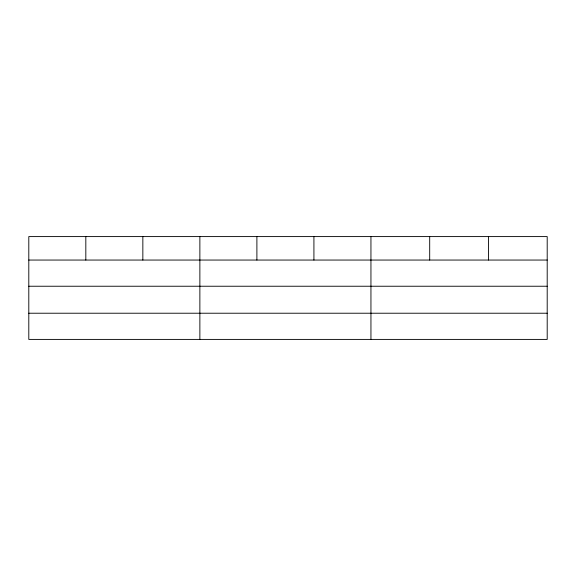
<?xml version="1.0" encoding="UTF-8"?>
<svg xmlns="http://www.w3.org/2000/svg" width="576" height="576" viewBox="0 0 576 576"><rect width="100%" height="100%" fill="white"/><g stroke="black" fill="none" stroke-linecap="round" stroke-linejoin="round"><path stroke-width="0.86" d="M547.2 286.236L547.2 236.592L28.8 236.592L28.8 339.408L547.2 339.408L547.2 286.236L28.8 286.236M28.8 260.05L547.2 260.05M28.8 313.222L547.2 313.222M488.448 236.592L488.448 260.05M429.696 236.592L429.696 260.05M370.944 236.592L370.944 339.408M313.92 236.592L313.92 260.05M256.896 236.592L256.896 260.05M199.872 236.592L199.872 339.408M142.848 236.592L142.848 260.05M85.824 236.592L85.824 260.05"/></g></svg>
